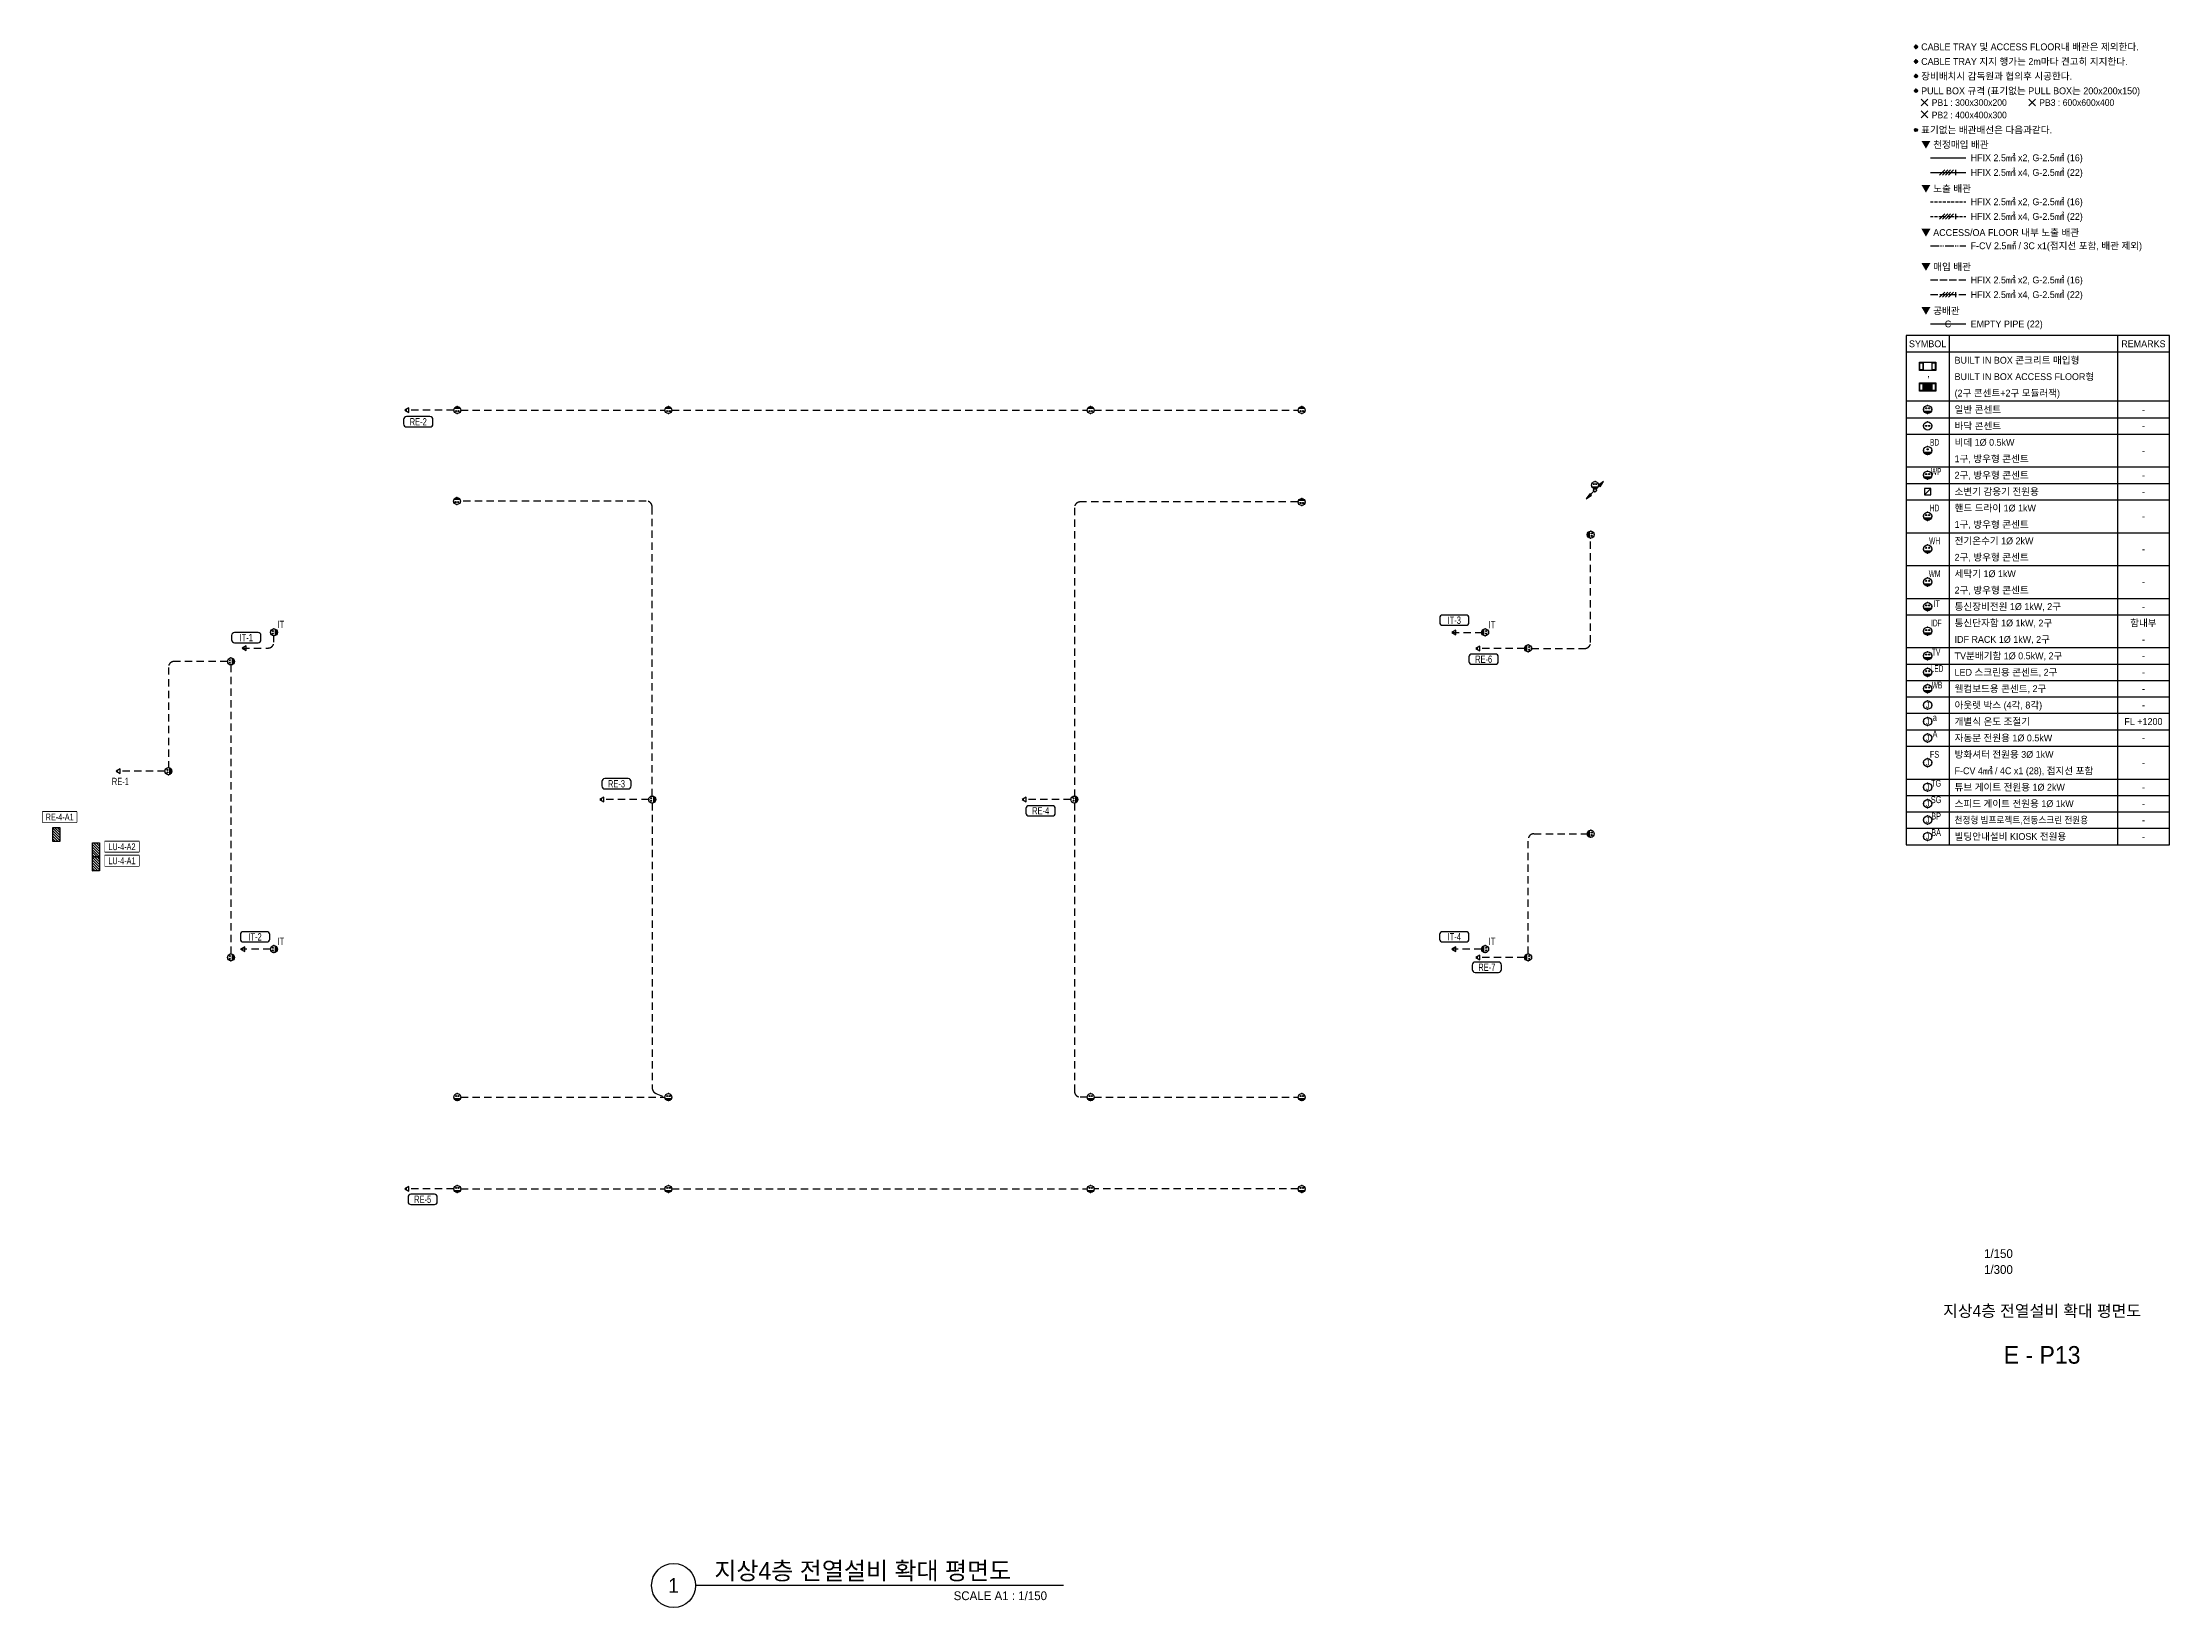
# Model space of a CAD drawing. Header units: millimetres. Extents: x 35956 to 501590, y -530175 to 1059940.
# Drawn here: x 266632 to 375440, y 360825 to 440870 of the extents above; entities that cross this region are included whole.
import ezdxf
from ezdxf.enums import TextEntityAlignment as Align

# ---------------------------------------------------------------- set-up
doc = ezdxf.new("R2010")
doc.units = ezdxf.units.MM
doc.header["$LTSCALE"] = 150
doc.set_wipeout_variables(frame=1)
for name, pattern in [('D1', [3, 1, -1, 1]), ('D2', [6.5, 2.5, -1.5, 2.5]), ('E6', [10, 6, -1, 0.5, -1, 0.5, -1]), ('LH2', [2.85, 2, -0.85]), ('LH4', [6.45, 5, -1.45])]:
    doc.linetypes.add(name, pattern=pattern)
for name, color, linetype in [('------01 Distribution Panel', 3, 'Continuous'), ('------01 Distribution Panel_UPS_Emgency', 232, 'Continuous'), ('------06 Receptacle', 6, 'Continuous'), ('------Number of Strands (가닥수)', 1, 'Continuous'), ('-----20 General Symbol', 3, 'Continuous'), ('-----21 Embeded Wire in Ceiling or Wall', 4, 'Continuous'), ('-----22 Concealed Wire in Floor', 4, 'E6'), ('-----22 Embeded in Floor', 4, 'D2'), ('-----23 Concealed or Exposed Wire', 4, 'D1'), ('-----29 Cable Schedule', 1, 'Continuous'), ('-----30 Text', 2, 'Continuous'), ('-----41 Drawing Title', 2, 'Continuous'), ('-----42 Drawing Number', 2, 'Continuous'), ('-----43 Drawing Scale', 3, 'Continuous'), ('4', 4, 'Continuous')]:
    doc.layers.add(name, color=color, linetype=linetype)
doc.styles.add('ELEC', font='')
doc.styles.get('ELEC').set_extended_font_data('Dotum')

# ---------------------------------------------------------------- blocks, each defined once
blk = doc.blocks.new('O04')
blk.add_circle((0, 0), 150)
for p in [(-150, 0), (0, 150), (150, 0), (0, -150)]:
    blk.add_point(p)
at = {"style": 'ELEC'}
blk.add_text('J', height=214, dxfattribs=at).set_placement((0, 0), align=Align.MIDDLE)
blk = doc.blocks.new('B02')
h = blk.add_hatch(color=256)
h.paths.add_polyline_path([(-136, 86, 0.632456), (136, 86)])
h.paths.add_polyline_path([(-75, 193, 1), (-32, 193, 1)])
h.paths.add_polyline_path([(32, 193, 1), (75, 193, 1)])
blk.add_line((-136, 86), (136, 86))
at = {"linetype": 'Continuous'}
blk.add_circle((0, 150), 150, dxfattribs=at)
for centre in [(-54, 193), (54, 193)]:
    blk.add_circle(centre, 21.4)
for p in [(-150, 150), (0, 300), (0, 0), (150, 150)]:
    blk.add_point(p)
blk = doc.blocks.new('B08')
at = {"linetype": 'Continuous'}
for points in [[(300, -150), (-300, -150), (-300, 150), (300, 150)], [(-150, 150), (150, 150), (150, -150), (-150, -150)]]:
    blk.add_lwpolyline(points, close=True, dxfattribs=at)
at = {"color": 1, "linetype": 'Continuous'}
for points in [[(-280, 130), (-170, 130), (-170, -130), (-280, -130)], [(170, 130), (280, 130), (280, -130), (170, -130)]]:
    blk.add_lwpolyline(points, close=True, dxfattribs=at)
blk = doc.blocks.new('B11')
h = blk.add_hatch(color=256)
h.dxf.hatch_style = 1
h.paths.add_polyline_path([(150, 150), (-150, 150), (-150, -150), (150, -150)])
at = {"linetype": 'Continuous'}
for points in [[(300, -150), (-300, -150), (-300, 150), (300, 150)], [(-150, 150), (150, 150), (150, -150), (-150, -150)]]:
    blk.add_lwpolyline(points, close=True, dxfattribs=at)
at = {"color": 1, "linetype": 'Continuous'}
for points in [[(-280, 130), (-170, 130), (-170, -130), (-280, -130)], [(170, 130), (280, 130), (280, -130), (170, -130)]]:
    blk.add_lwpolyline(points, close=True, dxfattribs=at)
blk = doc.blocks.new('B01')
h = blk.add_hatch(color=256)
h.paths.add_polyline_path([(21, 193, 1), (-21, 193, 1)])
h.paths.add_polyline_path([(-136, 86, 0.632456), (136, 86)])
blk.add_line((-136, 86), (136, 86))
at = {"linetype": 'Continuous'}
blk.add_circle((0, 150), 150, dxfattribs=at)
blk.add_circle((0, 193), 21.4)
for p in [(-150, 150), (0, 300), (0, 0), (150, 150)]:
    blk.add_point(p)
blk = doc.blocks.new('B17')
blk.add_line((112.5, 0), (-112.5, -225))
blk.add_lwpolyline([(112.5, 0), (-112.5, 0), (-112.5, -225), (112.5, -225)], close=True)
blk = doc.blocks.new('A$Ce357b17b')
at = {"layer": '-----30 Text'}
h = blk.add_hatch(color=256, dxfattribs=at)
edge = h.paths.add_edge_path()
edge.add_arc((-31961, -9700), 160, 0, 360)
h = blk.add_hatch(color=256, dxfattribs=at)
edge = h.paths.add_edge_path()
edge.add_arc((-31961, -11200), 160, 0, 360)
h = blk.add_hatch(color=256, dxfattribs=at)
edge = h.paths.add_edge_path()
edge.add_arc((-31961, -12700), 160, 0, 360)
h = blk.add_hatch(color=256, dxfattribs=at)
edge = h.paths.add_edge_path()
edge.add_arc((-31961, -18200), 160, 0, 360)
at = {"layer": '------Number of Strands (가닥수)'}
for p, q in [((-29536, -22814), (-29008, -22286)), ((-29237, -22814), (-28709, -22286)), ((-28939, -22814), (-28411, -22286)), ((-28640, -22814), (-28112, -22286)), ((-27878, -22814), (-27878, -22286)), ((-29536, -27314), (-29008, -26786)), ((-29237, -27314), (-28709, -26786)), ((-28939, -27314), (-28411, -26786)), ((-28640, -27314), (-28112, -26786)), ((-27878, -27314), (-27878, -26786)), ((-29536, -35314), (-29008, -34786)), ((-29237, -35314), (-28709, -34786)), ((-28939, -35314), (-28411, -34786)), ((-28640, -35314), (-28112, -34786)), ((-27878, -35314), (-27878, -34786))]:
    blk.add_line(p, q, dxfattribs=at)
at = {"layer": '-----21 Embeded Wire in Ceiling or Wall'}
blk.add_line((-30484, -38050), (-26865, -38050), dxfattribs=at)
at = {"layer": '-----22 Concealed Wire in Floor'}
blk.add_line((-30484, -30050), (-26865, -30050), dxfattribs=at)
at = {"layer": '-----30 Text'}
for centre in [(-31961, -9700), (-31961, -11200), (-31961, -12700), (-31961, -18200)]:
    blk.add_circle(centre, 160, dxfattribs=at)
for p in [(-32121, -9700), (-31961, -9540), (-31961, -9860), (-31801, -9700), (-32121, -11200), (-31961, -11040), (-31961, -11360), (-31961, -12540), (-31801, -11200)]:
    blk.add_point(p, dxfattribs=at)
at = {"layer": '4'}
for p, q in [((-30484, -21050), (-26865, -21050)), ((-30484, -22550), (-26865, -22550))]:
    blk.add_line(p, q, dxfattribs=at)
at = {"layer": '4', "linetype": 'LH2'}
for p, q in [((-30484, -25550), (-26865, -25550)), ((-30484, -27050), (-26865, -27050))]:
    blk.add_line(p, q, dxfattribs=at)
at = {"layer": '4', "linetype": 'LH4'}
for p, q in [((-30484, -33550), (-26865, -33550)), ((-30484, -35050), (-26865, -35050))]:
    blk.add_line(p, q, dxfattribs=at)
at = {"layer": '-----30 Text', "style": 'ELEC'}
for s, p in [('CABLE TRAY 및 ACCESS FLOOR내 배관은 제외한다.', (-31425, -9700)), ('CABLE TRAY 지지 행가는 2m마다 견고히 지지한다.', (-31425, -11200)), ('장비배치시 감독원과 협의후 시공한다.', (-31425, -12700)), ('▼ 천정매입 배관', (-31425, -19700)), ('HFIX 2.5㎟ x2, G-2.5㎟ (16)', (-26365, -21050)), ('▼ 노출 배관', (-31425, -24200)), ('HFIX 2.5㎟ x4, G-2.5㎟ (22)', (-26365, -22550)), ('HFIX 2.5㎟ x2, G-2.5㎟ (16)', (-26365, -25550)), ('▼ ACCESS/OA FLOOR 내부 노출 배관', (-31425, -28700)), ('HFIX 2.5㎟ x4, G-2.5㎟ (22)', (-26365, -27050)), ('F-CV 2.5㎟ / 3C x1(접지선 포함, 배관 제외) ', (-26365, -30050)), ('▼ 매입 배관', (-31425, -32200)), ('HFIX 2.5㎟ x2, G-2.5㎟ (16)', (-26365, -33550)), ('HFIX 2.5㎟ x4, G-2.5㎟ (22)', (-26365, -35050)), ('▼ 공배관', (-31425, -36700))]:
    blk.add_text(s, height=700, dxfattribs=at).set_placement(p, align=Align.MIDDLE_LEFT)
for points in [[(-20425, -15050), (-20425, -15750), (-19726, -15750), (-19726, -15050)], [(-31425, -16250), (-31425, -16950), (-30726, -16950), (-30726, -16250)]]:
    blk.add_wipeout(points).dxf.layer = '-----20 General Symbol'
at = {"color": 3}
blk.add_wipeout([(-6020, -91320), (-6020, -39240), (-32961, -39240), (-32961, -91320)], dxfattribs=at).dxf.layer = '-----29 Cable Schedule'
at = {"layer": '------06 Receptacle'}
h = blk.add_hatch(color=256, dxfattribs=at)
edge = h.paths.add_edge_path()
edge.add_arc((-30913, -48480), 60, 0, 360)
h = blk.add_hatch(color=256, dxfattribs=at)
edge = h.paths.add_edge_path()
edge.add_arc((-30613, -48480), 60, 0, 360)
for centre, radius in [((-30763, -48480), 420), ((-30913, -48480), 60), ((-30613, -48480), 60)]:
    blk.add_circle(centre, radius, dxfattribs=at)
for p in [(-31183, -48480), (-30343, -48480)]:
    blk.add_point(p, dxfattribs=at)
at = {"layer": '-----20 General Symbol'}
for p, q in [((-19726, -15750), (-20425, -15050)), ((-19726, -15050), (-20425, -15750))]:
    blk.add_line(p, q, dxfattribs=at)
at = {"layer": '-----29 Cable Schedule', "color": 3}
blk.add_line((-6020, -40920), (-32961, -40920), dxfattribs=at)
at = {"layer": '-----29 Cable Schedule'}
for p, q in [((-28565, -39240), (-28565, -40920)), ((-28565, -40920), (-28565, -91320)), ((-11349, -39240), (-11349, -40920)), ((-11349, -40920), (-11349, -91320)), ((-6020, -45960), (-32961, -45960)), ((-32961, -47640), (-6020, -47640)), ((-32961, -49320), (-6020, -49320)), ((-32961, -52680), (-6020, -52680)), ((-32961, -54360), (-6020, -54360)), ((-32961, -56040), (-6020, -56040)), ((-32961, -59400), (-6020, -59400)), ((-32961, -62760), (-6020, -62760)), ((-32961, -66120), (-6020, -66120)), ((-32961, -67800), (-6020, -67800)), ((-32961, -71160), (-6020, -71160)), ((-32961, -72840), (-6020, -72840)), ((-32961, -74520), (-6020, -74520)), ((-32961, -76200), (-6020, -76200)), ((-32961, -77880), (-6020, -77880)), ((-32961, -79560), (-6020, -79560)), ((-32961, -81240), (-6020, -81240)), ((-32961, -84600), (-6020, -84600)), ((-32961, -86280), (-6020, -86280)), ((-32961, -87960), (-6020, -87960)), ((-32961, -89640), (-6020, -89640)), ((-32961, -91320), (-6020, -91320))]:
    blk.add_line(p, q, dxfattribs=at)
at = {"layer": '-----29 Cable Schedule', "color": 3}
blk.add_lwpolyline([(-6020, -91320), (-6020, -39240), (-32961, -39240), (-32961, -91320)], close=True, dxfattribs=at)
blk.add_point((-30763, -48060))
at = {"layer": '------06 Receptacle', "xscale": 2.8, "yscale": 2.8, "zscale": 2.8}
for name, p in [('B08', (-30763, -42390)), ('B11', (-30763, -44490)), ('B01', (-30763, -51420)), ('B17', (-30763, -54885)), ('B02', (-30763, -69900))]:
    blk.add_blockref(name, p, dxfattribs=at)
at = {"layer": '------06 Receptacle', "color": 0, "xscale": 2.8, "yscale": 2.8, "zscale": 2.8}
for p in [(-30763, -47220), (-30763, -53940), (-30763, -58140), (-30763, -61500), (-30763, -64860), (-30763, -67380), (-30763, -72420), (-30763, -74100), (-30763, -75780)]:
    blk.add_blockref('B02', p, dxfattribs=at)
at = {"layer": '-----20 General Symbol', "xscale": 2.8, "yscale": 2.8, "zscale": 2.8}
for p in [(-30763, -77040), (-30763, -78720), (-30763, -80400), (-30763, -82920), (-30763, -85440), (-30763, -87120), (-30763, -88800), (-30763, -90480)]:
    blk.add_blockref('O04', p, dxfattribs=at)
at = {"layer": '------06 Receptacle', "style": 'ELEC', "width": 0.6}
for s, p in [('BD', (-30053, -50158)), ('WP', (-29891, -53142)), ('HD', (-30053, -56878)), ('WH', (-30053, -60238)), ('WM', (-30053, -63598)), ('IT', (-29828, -66655)), ('IDF', (-29874, -68638)), ('TV', (-29891, -71622)), ('LED', (-29800, -73302)), ('WB', (-29800, -74982))]:
    blk.add_text(s, height=700, dxfattribs=at).set_placement(p, align=Align.MIDDLE)
at = {"layer": '-----20 General Symbol', "style": 'ELEC', "width": 0.7}
blk.add_text('a', height=700, dxfattribs=at).set_placement((-30238, -78308), align=Align.MIDDLE_LEFT)
for s, p in [('A', (-30011, -79989)), ('FS', (-30053, -82078)), ('TG', (-29895, -85036)), ('SG', (-29895, -86716)), ('BP', (-29895, -88396)), ('BA', (-29895, -90076))]:
    blk.add_text(s, height=700, dxfattribs=at).set_placement(p, align=Align.MIDDLE)
at = {"layer": '-----23 Concealed or Exposed Wire', "style": 'ELEC'}
blk.add_text('C', height=700, dxfattribs=at).set_placement((-28675, -38050), align=Align.MIDDLE_CENTER)
at = {"layer": '-----29 Cable Schedule', "color": 2, "style": 'ELEC'}
for s, p in [('SYMBOL', (-30763, -40080)), ('REMARKS', (-8684, -40080))]:
    blk.add_text(s, height=700, dxfattribs=at).set_placement(p, align=Align.MIDDLE)
at = {"layer": '-----30 Text', "style": 'ELEC'}
for s, height, p in [('PB3 : 600x600x400', 672.93, (-19344, -15400)), ('표기없는 배관배선은 다음과같다.', 700, (-31425, -18200)), ('EMPTY PIPE (22)', 700, (-26365, -38050)), ('BUILT IN BOX 콘크리트 매입형', 700, (-28005, -41760)), (',', 700, (-30805, -43128)), ('BUILT IN BOX ACCESS FLOOR형', 700, (-28005, -43440)), ('(2구 콘센트+2구 모듈러잭)', 700, (-28005, -45120)), ('일반 콘센트', 700, (-28005, -46800)), ('바닥 콘센트', 700, (-28005, -48480)), ('비데 1%%216 0.5kW', 700, (-28005, -50160)), ('1구, 방우형 콘센트', 700, (-28005, -51840)), ('2구, 방우형 콘센트', 700, (-28005, -53520)), ('핸드 드라이 1Ø 1kW', 700, (-28005, -56880)), ('소변기 감응기 전원용', 700, (-28005, -55200)), ('1구, 방우형 콘센트', 700, (-28005, -58560)), ('전기온수기 1%%216 2kW', 700, (-28005, -60240)), ('2구, 방우형 콘센트', 700, (-28005, -61920)), ('세탁기 1Ø 1kW', 700, (-28005, -63600)), ('2구, 방우형 콘센트', 700, (-28005, -65280)), ('통신장비전원 1%%216 1kW, 2구', 700, (-28005, -66960)), ('통신단자함 1%%216 1kW, 2구', 700, (-28005, -68640)), ('TV분배기함 1%%216 0.5kW, 2구', 700, (-28005, -72000)), ('IDF RACK 1%%216 1kW, 2구', 700, (-28005, -70320)), ('LED 스크린용 콘센트, 2구', 700, (-28005, -73680)), ('웰컴보드용 콘센트, 2구', 700, (-28005, -75360)), ('개별식 온도 조절기', 700, (-28005, -78720)), ('아웃렛 박스 (4각, 8각)', 700, (-28005, -77040)), ('자동문 전원용 1%%216 0.5kW', 700, (-28005, -80400)), ('방화셔터 전원용 3%%216 1kW', 700, (-28005, -82080)), ('F-CV 4㎟ / 4C x1 (28), 접지선 포함', 700, (-28005, -83760)), ('튜브 게이트 전원용 1Ø 2kW', 700, (-28005, -85440)), ('스피드 게이트 전원용 1Ø 1kW', 700, (-28005, -87120)), ('빌딩안내설비 KIOSK 전원용', 700, (-28005, -90480))]:
    blk.add_text(s, height=height, dxfattribs=at).set_placement(p, align=Align.MIDDLE_LEFT)
for s, p in [('-', (-8684, -46800)), ('-', (-8684, -48480)), ('-', (-8684, -51000)), ('-', (-8684, -53520)), ('-', (-8684, -55200)), ('-', (-8684, -57720)), ('-', (-8684, -61080)), ('-', (-8684, -64440)), ('-', (-8684, -66960)), ('함내부', (-8684, -68640)), ('-', (-8684, -70320)), ('-', (-8684, -72000)), ('-', (-8684, -73680)), ('-', (-8684, -75360)), ('-', (-8684, -77040)), ('FL +1200', (-8684, -78720)), ('-', (-8684, -80400)), ('-', (-8684, -82920)), ('-', (-8684, -85440)), ('-', (-8684, -87120)), ('-', (-8684, -88800)), ('-', (-8684, -90480))]:
    blk.add_text(s, height=700, dxfattribs=at).set_placement(p, align=Align.MIDDLE_CENTER)
at = {"layer": '-----30 Text', "style": 'ELEC', "width": 0.9}
blk.add_text('천정형 빔프로젝트,전동스크린 전원용', height=700, dxfattribs=at).set_placement((-28005, -88800), align=Align.MIDDLE_LEFT)
blk.add_wipeout([(-31425, -15050), (-31425, -15750), (-30726, -15750), (-30726, -15050)]).dxf.layer = '-----20 General Symbol'
at = {"layer": '-----30 Text'}
h = blk.add_hatch(color=256, dxfattribs=at)
edge = h.paths.add_edge_path()
edge.add_arc((-31961, -14200), 160, 0, 360)
at = {"layer": '-----20 General Symbol'}
for p, q in [((-30726, -15750), (-31425, -15050)), ((-30726, -15050), (-31425, -15750)), ((-30726, -16950), (-31425, -16250)), ((-30726, -16250), (-31425, -16950))]:
    blk.add_line(p, q, dxfattribs=at)
at = {"layer": '-----30 Text'}
blk.add_circle((-31961, -14200), 160, dxfattribs=at)
blk.add_point((-31961, -14040), dxfattribs=at)
at = {"layer": '-----30 Text', "style": 'ELEC'}
for s, height, p in [('PULL BOX 규격 (표기없는 PULL BOX는 200x200x150)', 700, (-31425, -14200)), ('PB1 : 300x300x200', 672.93, (-30344, -15400)), ('PB2 : 400x400x300', 672.93, (-30344, -16671))]:
    blk.add_text(s, height=height, dxfattribs=at).set_placement(p, align=Align.MIDDLE_LEFT)
blk = doc.blocks.new('O07')
blk.add_lwpolyline([(-173, -100), (0, 0), (-173, 100)], close=True)
blk = doc.blocks.new('A02')
h = blk.add_hatch()
h.set_pattern_fill('ANSI31', color=256, scale=25, style=0)
h.set_pattern_definition([(45, (-2000, -19200), (-56.1266, 56.1266), [])])
h.paths.add_polyline_path([(-300, 300), (-300, 0), (300, 0), (300, 300)])
blk.add_lwpolyline([(300, 0), (-300, 0), (-300, 300), (300, 300)], close=True)
blk = doc.blocks.new('O01')
blk.add_hatch(color=256).paths.add_polyline_path([(-149, -218), (-218, -149), (-368, -368)])
blk.add_line((-46, -46), (-184, -184))
blk.add_lwpolyline([(-368, -368), (-149, -218), (-218, -149), (-368, -368)])
blk.add_circle((0, 0), 65)
for p in [(-65, 0), (-65, 0), (0, 65), (0, 65), (65, 0), (65, 0), (0, -65), (0, -65)]:
    blk.add_point(p)

msp = doc.modelspace()

# ---------------------------------------------------------------- linework, layer by layer
at = {"layer": '------01 Distribution Panel', "color": 1, "elevation": 0}
for points in [[(266632, 400992), (268386, 400992), (268386, 401517), (266632, 401517)], [(269818, 398755), (271573, 398755), (271573, 399280), (269818, 399280)]]:
    msp.add_lwpolyline(points, close=True, dxfattribs=at)
at = {"layer": '-----22 Embeded in Floor'}
for p, q in [((278470, 410200), (278470, 410523)), ((338726, 410697), (340250, 410697)), ((340250, 410697), (340250, 410697)), ((297820, 401970), (297820, 387399)), ((319420, 401970), (319420, 387230)), ((298006, 387121), (298470, 386930)), ((320070, 386930), (319720, 386930))]:
    msp.add_line(p, q, dxfattribs=at)
at = {"layer": '-----22 Embeded in Floor', "elevation": 0}
for points in [[(287670, 422070), (285170, 422070)], [(288030, 422070), (298470, 422070)], [(298830, 422070), (320070, 422070)], [(320430, 422070), (330870, 422070)], [(342450, 409880), (339950, 409880)], [(272890, 403600), (270390, 403600)], [(278290, 394500), (276766, 394500)], [(340249, 394501), (338725, 394501)], [(342450, 394074), (339950, 394074)], [(288030, 386930), (298470, 386930)], [(320430, 386930), (330870, 386930)], [(287670, 382230), (285170, 382230)], [(288030, 382230), (298470, 382230)], [(298830, 382230), (320070, 382230)], [(330870, 382230), (320430, 382230)]]:
    msp.add_lwpolyline(points, dxfattribs=at)
for points in [[(330844, 417371), (319720, 417371, 0.4142136), (319420, 417071), (319420, 402330)], [(342810, 409880), (345529, 409880, 0.4142136), (345829, 410180), (345829, 415518)], [(276090, 409212), (273369, 409212, 0.4142136), (273069, 408912), (273070, 403780)], [(342630, 394254), (342630, 400100, -0.4142136), (342930, 400400), (342930, 400400), (345650, 400400)]]:
    msp.add_lwpolyline(points, format="xyb", dxfattribs=at)
at = {"layer": '-----22 Embeded in Floor'}
for points in [[(297640, 402150), (295140, 402150)], [(319240, 402150), (316740, 402150)]]:
    msp.add_lwpolyline(points, dxfattribs=at)
for centre, start, end in [((278170, 410200), 270, 0), ((298120, 387399, 0), 180, 247.60208), ((319720, 387230, 0), 180, 270)]:
    msp.add_arc(centre, 300, start, end, dxfattribs=at)
at = {"layer": '-----41 Drawing Title', "color": 7}
msp.add_line((318861, 361950), (300039, 361950), dxfattribs=at)
msp.add_circle((298914, 361950), 1125, dxfattribs=at)

# ---------------------------------------------------------------- block references
at = {"layer": '------01 Distribution Panel', "xscale": 1.2, "yscale": 1.2, "zscale": 1.2, "rotation": 270}
msp.add_blockref('A02', (267150, 400360), dxfattribs=at)
at = {"layer": '------01 Distribution Panel_UPS_Emgency', "xscale": 1.2, "yscale": 1.2, "zscale": 1.2, "rotation": 270}
msp.add_blockref('A02', (269190, 398860), dxfattribs=at)
at = {"layer": '------06 Receptacle', "xscale": 1.2, "yscale": 1.2, "zscale": 1.2}
for p, rotation in [((287850, 422250), 180.0000009445702), ((298650, 422250), 180.0000009445702), ((320250, 422250), 180.0000009445702), ((331050, 422250), 179.9999990554296), ((346050, 418050), 359.646272586137), ((287831, 417596), 179.9999990554298), ((331050, 417550), 179.9999990554298), ((345650, 415699), 269.646272586137), ((278650, 410703), 89.99999905542973), ((278650, 410703), 89.99999905542973), ((340250, 410699), 269.9999990554298), ((340250, 410699), 269.9999990554298), ((276450, 409212), 89.99999905542991), ((342450, 409880), 270.0000009445701), ((273250, 403600), 89.64627258613703), ((298000, 402150), 89.9999990554297), ((319600, 402150), 89.9999990554297), ((345650, 400400), 269.646272586137), ((276450, 394074), 89.99999905542991), ((278650, 394500), 89.99999905542973), ((340250, 394500), 269.9999990554298), ((342450, 394074), 270.0000009445701), ((287850, 386750), 359.9999990554297), ((298650, 386750), 359.9999990554297), ((320250, 386750), 359.9999990554297), ((331050, 386750), 359.9999990554297), ((287850, 382050), 359.9999990554297), ((298650, 382050), 359.9999990554297), ((320250, 382050), 359.9999990554297), ((331050, 382050), 359.9999990554297)]:
    msp.add_blockref('B02', p, dxfattribs=dict(at, rotation=rotation))
at = {"layer": '-----20 General Symbol', "xscale": 1.2, "yscale": 1.2, "zscale": 1.2}
msp.add_blockref('O01', (346050, 417972), dxfattribs=at)
at = {"layer": '-----20 General Symbol', "xscale": 1.2, "yscale": 1.2, "zscale": 1.2, "rotation": 180}
msp.add_blockref('O01', (346050, 417972), dxfattribs=at)
at = {"layer": '-----22 Embeded in Floor', "xscale": 1.2, "yscale": 1.2, "zscale": 1.2, "rotation": 180}
for p in [(285170, 422070), (338726, 410697), (339950, 409880), (270390, 403600), (295140, 402150), (316740, 402150), (276766, 394500), (338725, 394501), (339950, 394074), (285170, 382230)]:
    msp.add_blockref('O07', p, dxfattribs=at)
at = {"layer": '-----29 Cable Schedule', "xscale": 0.5, "yscale": 0.5, "zscale": 0.5}
msp.add_blockref('A$Ce357b17b', (378450, 445500), dxfattribs=at)

# ---------------------------------------------------------------- texts
at = {"layer": '------06 Receptacle', "style": 'ELEC', "width": 0.7}
for p in [(278825, 411105, 0), (278825, 411105, 0), (340785, 411101, 0), (340785, 411101, 0), (340785, 394902, 0)]:
    msp.add_text('IT', height=375, dxfattribs=at).set_placement(p, align=Align.MIDDLE)
at = {"layer": '-----41 Drawing Title', "style": 'ELEC'}
msp.add_text('지상4층 전열설비 확대 평면도', height=600, dxfattribs=at).set_placement((368925, 375995), align=Align.MIDDLE_CENTER)
at = {"layer": '-----41 Drawing Title', "color": 2, "style": 'ELEC'}
msp.add_text('지상4층 전열설비 확대 평면도', height=900, dxfattribs=at).set_placement((300998, 362250))
at = {"layer": '-----41 Drawing Title', "color": 7, "style": 'ELEC'}
msp.add_text('1', height=750, dxfattribs=at).set_placement((298914, 361950), align=Align.MIDDLE)
at = {"layer": '-----41 Drawing Title', "style": 'ELEC'}
msp.add_text('SCALE A1 : 1/150', height=450, dxfattribs=at).set_placement((318019, 361200), align=Align.RIGHT)
at = {"layer": '-----42 Drawing Number', "style": 'ELEC'}
msp.add_text('E - P13', height=900, dxfattribs=at).set_placement((368925, 373745), align=Align.MIDDLE_CENTER)
at = {"layer": '-----43 Drawing Scale', "style": 'ELEC'}
for s, p in [('1/150', (366690, 378925)), ('1/300', (366690, 378110))]:
    msp.add_text(s, height=450, dxfattribs=at).set_placement(p, align=Align.MIDDLE_CENTER)

# ---------------------------------------------------------------- next in the draw order: wipeouts: each hides what was drawn before it
at = {"color": 1}
msp.add_wipeout([(266632, 400992), (268386, 400992), (268386, 401517), (266632, 401517)], dxfattribs=at).dxf.layer = '------01 Distribution Panel'
at = {"color": 1, "linetype": 'Continuous'}
for points in [[(285102, 421360), (285104, 421337), (285110, 421314), (285119, 421292), (285131, 421272), (285146, 421254), (285164, 421239), (285184, 421227), (285206, 421218), (285229, 421212), (285252, 421210), (286452, 421210), (286476, 421212), (286499, 421218), (286521, 421227), (286541, 421239), (286559, 421254), (286574, 421272), (286586, 421292), (286595, 421314), (286601, 421337), (286602, 421360), (286602, 421585), (286601, 421609), (286595, 421632), (286586, 421654), (286574, 421674), (286559, 421692), (286541, 421707), (286521, 421719), (286499, 421728), (286476, 421734), (286452, 421735), (285252, 421735), (285229, 421734), (285206, 421728), (285184, 421719), (285164, 421707), (285146, 421692), (285131, 421674), (285119, 421654), (285110, 421632), (285104, 421609), (285102, 421585)], [(338106, 411212), (338107, 411188), (338113, 411165), (338122, 411144), (338134, 411124), (338149, 411106), (338167, 411090), (338187, 411078), (338209, 411069), (338232, 411064), (338256, 411062), (339456, 411062), (339479, 411064), (339502, 411069), (339524, 411078), (339544, 411090), (339562, 411106), (339577, 411124), (339589, 411144), (339598, 411165), (339604, 411188), (339606, 411212), (339606, 411437), (339604, 411460), (339598, 411483), (339589, 411505), (339577, 411525), (339562, 411543), (339544, 411558), (339524, 411570), (339502, 411579), (339479, 411585), (339456, 411587), (338256, 411587), (338232, 411585), (338209, 411579), (338187, 411570), (338167, 411558), (338149, 411543), (338134, 411525), (338122, 411505), (338113, 411483), (338107, 411460), (338106, 411437)], [(276305, 410320), (276307, 410296), (276312, 410273), (276321, 410252), (276334, 410232), (276349, 410214), (276367, 410198), (276387, 410186), (276409, 410177), (276432, 410172), (276455, 410170), (277655, 410170), (277679, 410172), (277701, 410177), (277723, 410186), (277743, 410198), (277761, 410214), (277776, 410232), (277789, 410252), (277798, 410273), (277803, 410296), (277805, 410320), (277805, 410545), (277803, 410568), (277798, 410591), (277789, 410613), (277776, 410633), (277761, 410651), (277743, 410666), (277723, 410678), (277701, 410687), (277679, 410693), (277655, 410695), (276455, 410695), (276432, 410693), (276409, 410687), (276387, 410678), (276367, 410666), (276349, 410651), (276334, 410633), (276321, 410613), (276312, 410591), (276307, 410568), (276305, 410545)], [(316943, 401459), (316945, 401436), (316950, 401413), (316959, 401391), (316971, 401371), (316987, 401353), (317005, 401338), (317025, 401326), (317046, 401317), (317069, 401311), (317093, 401309), (318293, 401309), (318316, 401311), (318339, 401317), (318361, 401326), (318381, 401338), (318399, 401353), (318414, 401371), (318426, 401391), (318435, 401413), (318441, 401436), (318443, 401459), (318443, 401684), (318441, 401708), (318435, 401731), (318426, 401752), (318414, 401772), (318399, 401790), (318381, 401806), (318361, 401818), (318339, 401827), (318316, 401832), (318293, 401834), (317093, 401834), (317069, 401832), (317046, 401827), (317025, 401818), (317005, 401806), (316987, 401790), (316971, 401772), (316959, 401752), (316950, 401731), (316945, 401708), (316943, 401684)], [(276754, 395014), (276756, 394991), (276762, 394968), (276771, 394946), (276783, 394926), (276798, 394908), (276816, 394893), (276836, 394881), (276858, 394872), (276881, 394866), (276904, 394864), (278104, 394864), (278128, 394866), (278151, 394872), (278173, 394881), (278193, 394893), (278211, 394908), (278226, 394926), (278238, 394946), (278247, 394968), (278253, 394991), (278254, 395014), (278254, 395239), (278253, 395263), (278247, 395286), (278238, 395308), (278226, 395328), (278211, 395345), (278193, 395361), (278173, 395373), (278151, 395382), (278128, 395388), (278104, 395389), (276904, 395389), (276881, 395388), (276858, 395382), (276836, 395373), (276816, 395361), (276798, 395345), (276783, 395328), (276771, 395308), (276762, 395286), (276756, 395263), (276754, 395239)], [(338105, 395016), (338107, 394992), (338112, 394969), (338121, 394948), (338134, 394928), (338149, 394910), (338167, 394894), (338187, 394882), (338209, 394873), (338232, 394868), (338255, 394866), (339455, 394866), (339478, 394868), (339501, 394873), (339523, 394882), (339543, 394894), (339561, 394910), (339576, 394928), (339589, 394948), (339598, 394969), (339603, 394992), (339605, 395016), (339605, 395241), (339603, 395264), (339598, 395287), (339589, 395309), (339576, 395329), (339561, 395347), (339543, 395362), (339523, 395374), (339501, 395383), (339478, 395389), (339455, 395391), (338255, 395391), (338232, 395389), (338209, 395383), (338187, 395374), (338167, 395362), (338149, 395347), (338134, 395329), (338121, 395309), (338112, 395287), (338107, 395264), (338105, 395241)], [(285328, 381584), (285330, 381561), (285335, 381538), (285344, 381516), (285356, 381496), (285372, 381478), (285390, 381463), (285410, 381451), (285431, 381442), (285454, 381436), (285478, 381434), (286678, 381434), (286701, 381436), (286724, 381442), (286746, 381451), (286766, 381463), (286784, 381478), (286799, 381496), (286811, 381516), (286820, 381538), (286826, 381561), (286828, 381584), (286828, 381809), (286826, 381833), (286820, 381856), (286811, 381877), (286799, 381897), (286784, 381915), (286766, 381931), (286746, 381943), (286724, 381952), (286701, 381957), (286678, 381959), (285478, 381959), (285454, 381957), (285431, 381952), (285410, 381943), (285390, 381931), (285372, 381915), (285356, 381897), (285344, 381877), (285335, 381856), (285330, 381833), (285328, 381809)]]:
    msp.add_wipeout(points, dxfattribs=at).translate(0, 0, 0)
for points in [[(339606, 409216), (339608, 409193), (339613, 409170), (339622, 409148), (339635, 409128), (339650, 409110), (339668, 409095), (339688, 409083), (339710, 409074), (339732, 409068), (339756, 409066), (340956, 409066), (340979, 409068), (341002, 409074), (341024, 409083), (341044, 409095), (341062, 409110), (341077, 409128), (341090, 409148), (341099, 409170), (341104, 409193), (341106, 409216), (341106, 409441), (341104, 409465), (341099, 409488), (341090, 409509), (341077, 409529), (341062, 409547), (341044, 409563), (341024, 409575), (341002, 409584), (340979, 409589), (340956, 409591), (339756, 409591), (339732, 409589), (339710, 409584), (339688, 409575), (339668, 409563), (339650, 409547), (339635, 409529), (339622, 409509), (339613, 409488), (339608, 409465), (339606, 409441)], [(269862, 402960), (269864, 402937), (269870, 402914), (269879, 402892), (269891, 402872), (269906, 402854), (269924, 402839), (269944, 402827), (269966, 402818), (269989, 402812), (270012, 402810), (271212, 402810), (271236, 402812), (271259, 402818), (271281, 402827), (271301, 402839), (271319, 402854), (271334, 402872), (271346, 402892), (271355, 402914), (271361, 402937), (271362, 402960), (271362, 403185), (271361, 403209), (271355, 403232), (271346, 403253), (271334, 403273), (271319, 403291), (271301, 403307), (271281, 403319), (271259, 403328), (271236, 403333), (271212, 403335), (270012, 403335), (269989, 403333), (269966, 403328), (269944, 403319), (269924, 403307), (269906, 403291), (269891, 403273), (269879, 403253), (269870, 403232), (269864, 403209), (269862, 403185)], [(295245, 402844), (295247, 402820), (295252, 402798), (295261, 402776), (295273, 402756), (295289, 402738), (295307, 402723), (295327, 402710), (295348, 402701), (295371, 402696), (295395, 402694), (296595, 402694), (296618, 402696), (296641, 402701), (296663, 402710), (296683, 402723), (296701, 402738), (296716, 402756), (296728, 402776), (296737, 402798), (296743, 402820), (296745, 402844), (296745, 403069), (296743, 403092), (296737, 403115), (296728, 403137), (296716, 403157), (296701, 403175), (296683, 403190), (296663, 403203), (296641, 403212), (296618, 403217), (296595, 403219), (295395, 403219), (295371, 403217), (295348, 403212), (295327, 403203), (295307, 403190), (295289, 403175), (295273, 403157), (295261, 403137), (295252, 403115), (295247, 403092), (295245, 403069)], [(339769, 393461), (339770, 393437), (339776, 393414), (339785, 393393), (339797, 393373), (339813, 393355), (339830, 393339), (339851, 393327), (339872, 393318), (339895, 393313), (339919, 393311), (341119, 393311), (341142, 393313), (341165, 393318), (341187, 393327), (341207, 393339), (341225, 393355), (341240, 393373), (341252, 393393), (341261, 393414), (341267, 393437), (341269, 393461), (341269, 393686), (341267, 393709), (341261, 393732), (341252, 393754), (341240, 393774), (341225, 393792), (341207, 393807), (341187, 393819), (341165, 393828), (341142, 393834), (341119, 393836), (339919, 393836), (339895, 393834), (339872, 393828), (339851, 393819), (339830, 393807), (339813, 393792), (339797, 393774), (339785, 393754), (339776, 393732), (339770, 393709), (339769, 393686)]]:
    msp.add_wipeout(points, dxfattribs=at)
at = {"color": 1}
msp.add_wipeout([(269818, 398755), (271573, 398755), (271573, 399280), (269818, 399280)], dxfattribs=at)

# ---------------------------------------------------------------- next in the draw order: linework, layer by layer
at = {"layer": '------01 Distribution Panel', "color": 1, "elevation": 0}
msp.add_lwpolyline([(269818, 399475), (271573, 399475), (271573, 400000), (269818, 400000)], close=True, dxfattribs=at)
at = {"layer": '-----22 Embeded in Floor'}
msp.add_lwpolyline([(297820, 402330), (297820, 417116, 0.4142136), (297520, 417416), (288011, 417416)], format="xyb", dxfattribs=at)
at = {"layer": '-----22 Embeded in Floor', "elevation": 0}
msp.add_lwpolyline([(276270, 409032), (276270, 394254)], dxfattribs=at)
at = {"color": 1, "linetype": 'Continuous', "elevation": 0}
for points in [[(285102, 421360, 0.4142136), (285252, 421210), (286452, 421210, 0.4142136), (286602, 421360), (286602, 421585, 0.4142136), (286452, 421735), (285252, 421735, 0.4142136), (285102, 421585)], [(338106, 411212, 0.4142136), (338256, 411062), (339456, 411062, 0.4142136), (339606, 411212), (339606, 411437, 0.4142136), (339456, 411587), (338256, 411587, 0.4142136), (338106, 411437)], [(276305, 410320, 0.4142136), (276455, 410170), (277655, 410170, 0.4142136), (277805, 410320), (277805, 410545, 0.4142136), (277655, 410695), (276455, 410695, 0.4142136), (276305, 410545)], [(339606, 409216, 0.4142136), (339756, 409066), (340956, 409066, 0.4142136), (341106, 409216), (341106, 409441, 0.4142136), (340956, 409591), (339756, 409591, 0.4142136), (339606, 409441)], [(316943, 401459, 0.4142136), (317093, 401309), (318293, 401309, 0.4142136), (318443, 401459), (318443, 401684, 0.4142136), (318293, 401834), (317093, 401834, 0.4142136), (316943, 401684)], [(276754, 395014, 0.4142136), (276904, 394864), (278104, 394864, 0.4142136), (278254, 395014), (278254, 395239, 0.4142136), (278104, 395389), (276904, 395389, 0.4142136), (276754, 395239)], [(338105, 395016, 0.4142136), (338255, 394866), (339455, 394866, 0.4142136), (339605, 395016), (339605, 395241, 0.4142136), (339455, 395391), (338255, 395391, 0.4142136), (338105, 395241)], [(339769, 393461, 0.4142136), (339919, 393311), (341119, 393311, 0.4142136), (341269, 393461), (341269, 393686, 0.4142136), (341119, 393836), (339919, 393836, 0.4142136), (339769, 393686)], [(285328, 381584, 0.4142136), (285478, 381434), (286678, 381434, 0.4142136), (286828, 381584), (286828, 381809, 0.4142136), (286678, 381959), (285478, 381959, 0.4142136), (285328, 381809)]]:
    msp.add_lwpolyline(points, format="xyb", close=True, dxfattribs=at)
at = {"color": 1, "linetype": 'Continuous'}
msp.add_lwpolyline([(295245, 402844, 0.4142136), (295395, 402694), (296595, 402694, 0.4142136), (296745, 402844), (296745, 403069, 0.4142136), (296595, 403219), (295395, 403219, 0.4142136), (295245, 403069)], format="xyb", close=True, dxfattribs=at)

# ---------------------------------------------------------------- next in the draw order: block references
at = {"layer": '------01 Distribution Panel_UPS_Emgency', "xscale": 1.2, "yscale": 1.2, "zscale": 1.2, "rotation": 270}
msp.add_blockref('A02', (269190, 399580), dxfattribs=at)

# ---------------------------------------------------------------- next in the draw order: texts
at = {"layer": '------01 Distribution Panel', "style": 'ELEC', "width": 0.7}
msp.add_text('RE-4-A1', height=350, dxfattribs=at).set_placement((267509, 401255), align=Align.MIDDLE_CENTER)
at = {"layer": '------06 Receptacle', "style": 'ELEC', "width": 0.7}
msp.add_text('IT', height=375, dxfattribs=at).set_placement((278825, 394902, 0), align=Align.MIDDLE)
at = {"style": 'ELEC', "width": 0.7}
for s, p in [('RE-2', (285852, 421473)), ('RE-6', (340356, 409329)), ('RE-1', (270612, 403073)), ('RE-3', (295995, 402956)), ('RE-4', (317693, 401572)), ('IT-2', (277504, 395127)), ('IT-4', (338855, 395128)), ('RE-7', (340519, 393573)), ('RE-5', (286078, 381697, 0))]:
    msp.add_text(s, height=375, dxfattribs=at).set_placement(p, align=Align.MIDDLE)

# ---------------------------------------------------------------- next in the draw order: wipeouts: each hides what was drawn before it
at = {"color": 1, "linetype": 'Continuous'}
for points in [[(338106, 411212), (338107, 411188), (338113, 411165), (338122, 411144), (338134, 411124), (338149, 411106), (338167, 411090), (338187, 411078), (338209, 411069), (338232, 411064), (338256, 411062), (339456, 411062), (339479, 411064), (339502, 411069), (339524, 411078), (339544, 411090), (339562, 411106), (339577, 411124), (339589, 411144), (339598, 411165), (339604, 411188), (339606, 411212), (339606, 411437), (339604, 411460), (339598, 411483), (339589, 411505), (339577, 411525), (339562, 411543), (339544, 411558), (339524, 411570), (339502, 411579), (339479, 411585), (339456, 411587), (338256, 411587), (338232, 411585), (338209, 411579), (338187, 411570), (338167, 411558), (338149, 411543), (338134, 411525), (338122, 411505), (338113, 411483), (338107, 411460), (338106, 411437)], [(276305, 410320), (276307, 410296), (276312, 410273), (276321, 410252), (276334, 410232), (276349, 410214), (276367, 410198), (276387, 410186), (276409, 410177), (276432, 410172), (276455, 410170), (277655, 410170), (277679, 410172), (277701, 410177), (277723, 410186), (277743, 410198), (277761, 410214), (277776, 410232), (277789, 410252), (277798, 410273), (277803, 410296), (277805, 410320), (277805, 410545), (277803, 410568), (277798, 410591), (277789, 410613), (277776, 410633), (277761, 410651), (277743, 410666), (277723, 410678), (277701, 410687), (277679, 410693), (277655, 410695), (276455, 410695), (276432, 410693), (276409, 410687), (276387, 410678), (276367, 410666), (276349, 410651), (276334, 410633), (276321, 410613), (276312, 410591), (276307, 410568), (276305, 410545)]]:
    msp.add_wipeout(points, dxfattribs=at).translate(0, 0, 0)
at = {"color": 1}
msp.add_wipeout([(269818, 399475), (271573, 399475), (271573, 400000), (269818, 400000)], dxfattribs=at)

# ---------------------------------------------------------------- next in the draw order: linework, layer by layer
at = {"layer": '-----22 Embeded in Floor'}
msp.add_line((276847, 409900), (278170, 409900), dxfattribs=at)
at = {"color": 1, "linetype": 'Continuous', "elevation": 0}
for points in [[(338106, 411212, 0.4142136), (338256, 411062), (339456, 411062, 0.4142136), (339606, 411212), (339606, 411437, 0.4142136), (339456, 411587), (338256, 411587, 0.4142136), (338106, 411437)], [(276305, 410320, 0.4142136), (276455, 410170), (277655, 410170, 0.4142136), (277805, 410320), (277805, 410545, 0.4142136), (277655, 410695), (276455, 410695, 0.4142136), (276305, 410545)]]:
    msp.add_lwpolyline(points, format="xyb", close=True, dxfattribs=at)

# ---------------------------------------------------------------- next in the draw order: block references
at = {"layer": '-----22 Embeded in Floor', "xscale": 1.2, "yscale": 1.2, "zscale": 1.2, "rotation": 180}
msp.add_blockref('O07', (276847, 409900), dxfattribs=at)

# ---------------------------------------------------------------- next in the draw order: texts
at = {"layer": '------01 Distribution Panel_UPS_Emgency', "style": 'ELEC', "width": 0.7}
for s, p in [('LU-4-A2', (270695, 399737)), ('LU-4-A1', (270695, 399017))]:
    msp.add_text(s, height=350, dxfattribs=at).set_placement(p, align=Align.MIDDLE_CENTER)
at = {"style": 'ELEC', "width": 0.7}
for s, p in [('IT-3', (338856, 411324)), ('IT-3', (338856, 411324, 0)), ('IT-1', (277055, 410432, 0))]:
    msp.add_text(s, height=375, dxfattribs=at).set_placement(p, align=Align.MIDDLE)

doc.saveas('drawing.dxf')
